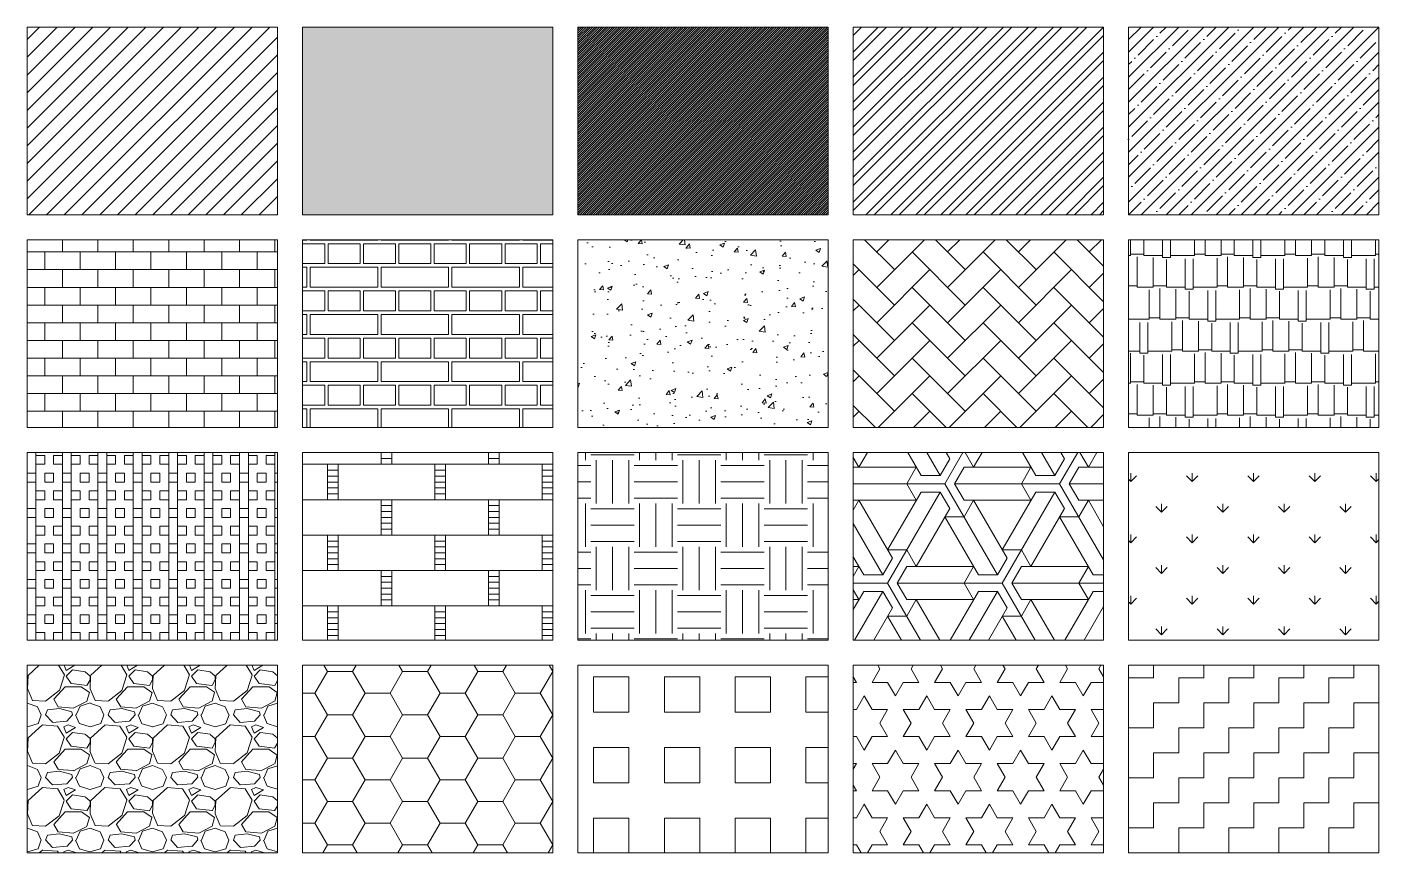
# Model space of a CAD drawing. Header units: millimetres. Extents: x 0 to 108, y -34 to 100.
# Drawn here: x 0 to 108, y 34 to 100 of the extents above; entities that cross this region are included whole.
import ezdxf

# ---------------------------------------------------------------- set-up
doc = ezdxf.new("R2010")
doc.units = ezdxf.units.MM
doc.layers.get('0').update_dxf_attribs({"linetype": 'CONTINUOUS', "lineweight": 0})

msp = doc.modelspace()

# ---------------------------------------------------------------- hatches: boundary and pattern name
at = {"linetype": 'Continuous', "lineweight": 0}
h = msp.add_hatch(dxfattribs=at)
h.set_pattern_fill('USER_DEF', color=3, style=0, pattern_type=0)
h.set_pattern_definition([(45, (0, 0), (-0.707107, 0.707107), [])])
h.paths.add_polyline_path([(0, 100), (0, 85), (20, 85), (20, 100)], flags=0)
msp.add_hatch(color=3, dxfattribs=at).paths.add_polyline_path([(22, 100), (22, 85), (42, 85), (42, 100)], flags=0)
h = msp.add_hatch(dxfattribs=at)
h.set_pattern_fill('SOLID', color=3, style=0, pattern_type=0)
h.set_pattern_definition([(45, (0, 0), (-0.088388, 0.088388), [])])
h.paths.add_polyline_path([(44, 100), (44, 85), (64, 85), (64, 100)], flags=0)
h = msp.add_hatch(dxfattribs=at)
h.set_pattern_fill('ANSI32', color=3, scale=3.771236, style=0, pattern_type=0)
h.set_pattern_definition([(45, (0, 0), (-1, 1), []), (45, (0.6667, 0), (-1, 1), [])])
h.paths.add_polyline_path([(66, 100), (66, 85), (86, 85), (86, 100)], flags=0)
h = msp.add_hatch(dxfattribs=at)
h.set_pattern_fill('ANSI35', color=3, scale=5.656854, style=0, pattern_type=0)
h.set_pattern_definition([(45, (0, 0), (-1, 1), []), (45, (1, 0), (-1, 1), [1.767767, -0.353553, 0, -0.353553])])
h.paths.add_polyline_path([(88, 100), (88, 85), (108, 85), (108, 100)], flags=0)
h = msp.add_hatch(dxfattribs=at)
h.set_pattern_fill('AR-B816', color=3, scale=0.176777, style=0, pattern_type=0)
h.set_pattern_definition([(0, (0, 0), (0, 1.414214), []), (90, (0, 0), (-1.414214, 1.414214), [1.414214, -1.414214])])
h.paths.add_polyline_path([(0, 83), (0, 68), (20, 68), (20, 83)], flags=0)
h = msp.add_hatch(dxfattribs=at)
h.set_pattern_fill('AR-BRELM', color=3, scale=0.707107, style=0, pattern_type=0)
h.set_pattern_definition([(0, (0, 0), (0, 3.77171), [5.39169, -0.26516]), (0, (0, 1.591), (0, 3.77171), [5.39169, -0.26516]), (0, (1.4142, 1.886), (0, 3.77171), [2.56326, -0.26516]), (0, (1.4142, 3.477), (0, 3.77171), [2.56326, -0.26516]), (90, (0, 0), (-5.65685, 0), [1.591, -2.18072]), (90, (-0.265, 0), (-5.65685, 0), [1.591, -2.18072]), (90, (1.4142, 1.8859), (-2.82843, 0), [1.59099, -2.18072]), (90, (1.149, 1.8859), (-2.82843, 0), [1.59099, -2.18072])])
h.paths.add_polyline_path([(22, 83), (22, 68), (42, 68), (42, 83)], flags=0)
h = msp.add_hatch(dxfattribs=at)
h.set_pattern_fill('AR-CONC', color=3, scale=0.534156, style=0, pattern_type=0)
h.set_pattern_definition([(50, (0, 0), (3.83129, -0.33519), [0.40062, -4.40679]), (355, (0, 0), (-0.74115, 4.01788), [0.32049, -3.52543]), (100.4514, (0.3193, -0.028), (3.09014, 3.68268), [0.34047, -3.74519]), (46.184, (0, 1.0683), (5.70073, -0.88413), [0.60093, -6.61018]), (96.6356, (0.475, 0.9946), (4.99256, 5.2033), [0.5107, -5.6178]), (351.184, (0, 1.0683), (4.99255, 5.2033), [0.48074, -5.28814]), (21, (0.534, 0.8012), (3.18841, -2.15061), [0.40062, -4.40679]), (326, (0.534, 0.8012), (1.29968, 3.87343), [0.3205, -3.52543]), (71.4514, (0.8, 0.622), (4.4881, 1.72281), [0.34047, -3.74519]), (37.5, (0, 0), (0.064953, 1.778172), [0, -3.482695, 0, -3.578843, 0, -3.53878]), (7.5, (0, 0), (1.4052, 2.106773), [0, -2.040475, 0, -3.402572, 0, -1.348743]), (-32.5, (-1.1912, 0), (2.851443, -0.120478), [0, -1.33539, 0, -4.166415, 0, -5.52851]), (-42.5, (-1.7253, 0), (3.11512, 0.534717), [0, -1.736006, 0, -2.76693, 0, -3.926045])])
h.paths.add_polyline_path([(44, 83), (44, 68), (64, 68), (64, 83)], flags=0)
h = msp.add_hatch(dxfattribs=at)
h.set_pattern_fill('AR-HBONE', color=3, scale=0.5, style=0, pattern_type=0)
h.set_pattern_definition([(45, (0, 0), (0, 2.828427), [6, -2]), (135, (1.4142, 1.4142), (0, 2.828427), [6, -2])])
h.paths.add_polyline_path([(66, 83), (66, 68), (86, 68), (86, 83)], flags=0)
h = msp.add_hatch(dxfattribs=at)
h.set_pattern_fill('AR-RSHKE', color=3, scale=0.212899, style=0, pattern_type=0)
h.set_pattern_definition([(0, (0, 0), (5.42891, 2.55478), [1.27739, -1.064493, 1.49029, -0.638696, 1.916087, -0.851594]), (0, (1.2774, 0.1064), (5.42891, 2.55478), [1.06449, -4.04507, 0.851594, -1.27739]), (0, (3.8322, -0.1597), (5.42891, 2.55478), [0.6387, -6.59985]), (90, (0, 0), (-1.809637, 2.554782), [2.44833, -7.7708]), (90, (1.2774, 0), (-1.809637, 2.554782), [2.39511, -7.82402]), (90, (2.3419, 0), (-1.809637, 2.554782), [2.23543, -7.9837]), (90, (3.8322, -0.1597), (-1.809637, 2.554782), [2.44833, -7.7708]), (90, (4.4709, -0.1597), (-1.809637, 2.554782), [2.44833, -7.7708]), (90, (6.387, 0), (-1.809637, 2.554782), [2.34188, -7.87725])])
h.paths.add_polyline_path([(88, 83), (88, 68), (108, 68), (108, 83)], flags=0)
h = msp.add_hatch(dxfattribs=at)
h.set_pattern_fill('BOX', color=3, scale=2.828427, style=0, pattern_type=0)
h.set_pattern_definition([(90, (0, 0), (-2.82843, 0), []), (90, (0.707, 0), (-2.82843, 0), []), (0, (0, 0), (0, 2.82843), [-0.707107, 0.707107]), (0, (0, 0.707), (0, 2.82843), [-0.707107, 0.707107]), (0, (0, 1.4142), (0, 2.82843), [0.707107, -0.707107]), (0, (0, 2.1213), (0, 2.82843), [0.707107, -0.707107]), (90, (1.4142, 0), (-2.82843, 0), [0.707107, -0.707107]), (90, (2.1213, 0), (-2.82843, 0), [0.707107, -0.707107])])
h.paths.add_polyline_path([(0, 66), (0, 51), (20, 51), (20, 66)], flags=0)
h = msp.add_hatch(dxfattribs=at)
h.set_pattern_fill('BRSTONE', color=3, scale=8.570991, style=0, pattern_type=0)
h.set_pattern_definition([(0, (0, 0), (0, 2.82843), []), (90, (7.714, 0), (-4.2855, 2.82843), [2.82843, -2.82843]), (90, (6.857, 0), (-4.2855, 2.82843), [2.82843, -2.82843]), (0, (7.714, 0.4714), (4.2855, 2.82843), [-7.7139, 0.8571]), (0, (7.714, 0.9428), (4.2855, 2.82843), [-7.7139, 0.8571]), (0, (7.714, 1.4142), (4.2855, 2.82843), [-7.7139, 0.8571]), (0, (7.714, 1.8856), (4.2855, 2.82843), [-7.7139, 0.8571]), (0, (7.714, 2.357), (4.2855, 2.82843), [-7.7139, 0.8571])])
h.paths.add_polyline_path([(22, 66), (22, 51), (42, 51), (42, 66)], flags=0)
h = msp.add_hatch(dxfattribs=at)
h.set_pattern_fill('EARTH', color=3, scale=13.856406, style=0, pattern_type=0)
h.set_pattern_definition([(0, (0, 0), (3.4641, 3.4641), [3.4641, -3.4641]), (0, (0, 1.299), (3.4641, 3.4641), [3.4641, -3.4641]), (0, (0, 2.598), (3.4641, 3.4641), [3.4641, -3.4641]), (90, (0.433, 3.031), (-3.4641, 3.4641), [3.4641, -3.4641]), (90, (1.732, 3.031), (-3.4641, 3.4641), [3.4641, -3.4641]), (90, (3.031, 3.031), (-3.4641, 3.4641), [3.4641, -3.4641])])
h.paths.add_polyline_path([(44, 66), (44, 51), (64, 51), (64, 66)], flags=0)
h = msp.add_hatch(dxfattribs=at)
h.set_pattern_fill('ESCHER', color=3, scale=7.637626, style=0, pattern_type=0)
h.set_pattern_definition([(60, (0, 0), (-9.16515, -0), [8.4014, -0.76376]), (180, (0, 0), (4.5826, -7.93725), [8.4014, -0.76376]), (300, (0, 0), (9.16515, -0), [8.4014, -0.76376]), (60, (0.764, 0), (-9.16515, -0), [1.5275, -7.6376]), (300, (0.764, 0), (9.16515, -0), [1.5275, -7.6376]), (60, (-0.382, 0.6614), (-9.16515, -0), [1.5275, -7.6376]), (180, (-0.382, 0.6614), (4.5826, -7.93725), [1.5275, -7.6376]), (300, (-0.382, -0.6614), (9.16515, -0), [1.5275, -7.6376]), (180, (-0.382, -0.6614), (4.5826, -7.93725), [1.5275, -7.6376]), (60, (-3.055, 0), (-9.16515, -0), [1.5275, -7.6376]), (300, (-3.055, 0), (9.16515, -0), [1.5275, -7.6376]), (60, (1.5275, -2.646), (-9.16515, -0), [1.5275, -7.6376]), (180, (1.5275, -2.646), (4.5826, -7.93725), [1.5275, -7.6376]), (300, (1.5275, 2.646), (9.16515, -0), [1.5275, -7.6376]), (180, (1.5275, 2.646), (4.5826, -7.93725), [1.5275, -7.6376]), (0, (1.5275, 1.323), (-4.5826, 7.93725), [5.34634, -3.8188]), (0, (1.5275, -1.323), (-4.5826, 7.93725), [5.34634, -3.8188]), (120, (0.382, 1.984), (-9.16515, 0), [5.34634, -3.8188]), (120, (-1.9094, 0.6614), (-9.16515, 0), [5.34634, -3.8188]), (240, (-1.9094, -0.6614), (4.5826, -7.93725), [5.34634, -3.8188]), (240, (0.382, -1.984), (4.5826, -7.93725), [5.34634, -3.8188])])
h.paths.add_polyline_path([(66, 66), (66, 51), (86, 51), (86, 66)], flags=0)
h = msp.add_hatch(dxfattribs=at)
h.set_pattern_fill('GRASS', color=3, scale=3.464102, style=0, pattern_type=0)
h.set_pattern_definition([(90, (0, 0), (-2.44949, 2.44949), [0.64952, -4.24946]), (45, (0, 0), (-2.44949, 2.44949), [0.64952, -2.81458]), (135, (0, 0), (-2.44949, -2.44949), [0.64952, -2.81458])])
h.paths.add_polyline_path([(88, 66), (88, 51), (108, 51), (108, 66)], flags=0)
h = msp.add_hatch(dxfattribs=at)
h.set_pattern_fill('GRAVEL', color=3, scale=5, style=0, pattern_type=0)
h.set_pattern_definition([(228.0128, (3.6, 5), (-39.999991, -45.000007), [0.67268, -66.59544]), (184.9697, (3.15, 4.5), (60.000005, 4.999957), [1.15434, -114.27962]), (132.5104, (2, 4.4), (49.999954, -55.000043), [0.81394, -80.58016]), (267.2737, (0.05, 3.15), (4.99998, 100.000001), [1.05119, -104.06779]), (292.8337, (0, 2.1), (-25.00005, 59.999982), [1.03077, -102.04686]), (357.2737, (0.4, 1.15), (-100.000001, 4.99998), [1.05119, -104.06779]), (37.6942, (1.45, 1.1), (-65.000037, -49.999952), [1.39014, -137.62425]), (72.2553, (2.55, 1.95), (35.000054, 109.999981), [1.31244, -129.9316]), (121.4296, (2.95, 3.2), (-40.000041, 64.999975), [1.05475, -104.42037]), (175.2364, (2.4, 4.1), (55.000005, -4.999958), [1.20416, -59.00382]), (222.3974, (1.2, 4.2), (-60.000037, -54.99996), [1.55724, -154.16688]), (138.8141, (5, 3.1), (-35.000015, 29.999987), [0.5315, -52.61922]), (171.4692, (4.6, 3.45), (64.999991, -10.00004), [1.01119, -100.10756]), (225, (3.6, 3.6), (-0, -5), [0.7071, -6.36396]), (203.1986, (3.25, 4.2), (24.999999, 10.000007), [0.3808, -37.69808]), (291.8014, (2.9, 4.05), (-5, 15.000001), [0.5385, -26.3873]), (30.9638, (3.1, 3.55), (14.99999, 10.000012), [0.87465, -28.2801]), (161.565, (3.85, 4), (10, -4.99999), [0.63245, -15.17893]), (16.3895, (0, 4.05), (50.000011, 14.999964), [0.886, -87.71422]), (70.3462, (0.85, 4.3), (-19.999976, -55.000011), [0.7433, -73.58704]), (293.1986, (3.85, 5), (-10.000007, 24.999999), [0.76158, -37.3173]), (343.6105, (4.15, 4.3), (-50.000011, 14.999964), [0.886, -87.71422]), (339.444, (0, 0.95), (-25.000009, 9.99998), [0.8544, -41.86562]), (294.7751, (0.8, 0.65), (-24.999961, 55.000017), [0.7159, -70.87322]), (66.8014, (3.9, 0), (10.000007, 24.999999), [0.76158, -37.3173]), (17.354, (4.2, 0.7), (-65.00001, -19.999973), [0.83815, -82.97712]), (69.444, (1.45, 0), (-9.99998, -25.000009), [0.4272, -42.29282]), (101.31, (3.6, 0), (-4.999988, 20.000004), [0.25495, -25.24014]), (165.9638, (3.55, 0.25), (15.000003, -4.99999), [1.03077, -19.58475]), (186.009, (2.55, 0.5), (49.999999, 4.999997), [0.95525, -94.56961]), (303.69, (3.1, 3.1), (-5.000007, 9.999998), [0.7211, -17.30664]), (353.1572, (3.5, 2.5), (84.999997, -10.00004), [1.25897, -124.63782]), (60.9454, (4.75, 2.35), (-20, -35.000002), [0.51478, -50.96337]), (90, (5, 2.8), (-5, 5), [0.3, -4.7]), (120.2564, (2.45, 0.65), (19.999974, -35.000012), [0.69462, -68.7676]), (48.0128, (2.1, 1.25), (39.999991, 45.000007), [1.34536, -65.92276]), (0, (3, 2.25), (5, 5), [1.3, -3.7]), (325.3048, (4.3, 2.25), (-49.999971, 35.000043), [0.79057, -78.26637]), (254.0546, (4.95, 1.8), (-4.999999, -20.000001), [0.728, -35.67254]), (207.646, (4.75, 1.1), (-94.999979, -50.000039), [1.18532, -117.34737]), (175.4261, (3.7, 0.55), (-65.000003, 4.999974), [1.254, -124.14537])])
h.paths.add_polyline_path([(0, 49), (0, 34), (20, 34), (20, 49)], flags=0)
h = msp.add_hatch(dxfattribs=at)
h.set_pattern_fill('HONEY', color=3, scale=16, style=0, pattern_type=0)
h.set_pattern_definition([(0, (0, 0), (3, 1.73205), [2, -4]), (120, (0, 0), (-3, 1.73205), [2, -4]), (60, (0, 0), (0, 3.4641), [-4, 2])])
h.paths.add_polyline_path([(22, 49), (22, 34), (42, 34), (42, 49)], flags=0)
h = msp.add_hatch(dxfattribs=at)
h.set_pattern_fill('SQUARE', color=3, scale=22.627417, style=0, pattern_type=0)
h.set_pattern_definition([(0, (0, 0), (0, 2.82843), [2.82843, -2.82843]), (90, (0, 0), (-2.82843, 0), [2.82843, -2.82843])])
h.paths.add_polyline_path([(44, 49), (44, 34), (64, 34), (64, 49)], flags=0)
h = msp.add_hatch(dxfattribs=at)
h.set_pattern_fill('STARS', color=3, scale=10, style=0, pattern_type=0)
h.set_pattern_definition([(0, (0, 0), (0, 2.165064), [1.25, -1.25]), (60, (0, 0), (-1.875, 1.08253), [1.25, -1.25]), (120, (0.625, 1.0825), (-1.875, -1.08253), [1.25, -1.25])])
h.paths.add_polyline_path([(66, 49), (66, 34), (86, 34), (86, 49)], flags=0)
h = msp.add_hatch(dxfattribs=at)
h.set_pattern_fill('ZIGZAG', color=3, scale=16, style=0, pattern_type=0)
h.set_pattern_definition([(0, (0, 0), (2, 2), [2, -2]), (90, (2, 0), (-2, 2), [2, -2])])
h.paths.add_polyline_path([(88, 49), (88, 34), (108, 34), (108, 49)], flags=0)

# ---------------------------------------------------------------- linework, layer by layer
at = {"color": 1, "linetype": 'Continuous', "lineweight": 0}
for points in [[(0, 85), (20, 85), (20, 100), (0, 100)], [(22, 85), (42, 85), (42, 100), (22, 100)], [(44, 85), (64, 85), (64, 100), (44, 100)], [(66, 85), (86, 85), (86, 100), (66, 100)], [(88, 85), (108, 85), (108, 100), (88, 100)], [(0, 68), (20, 68), (20, 83), (0, 83)], [(22, 68), (42, 68), (42, 83), (22, 83)], [(44, 68), (64, 68), (64, 83), (44, 83)], [(66, 68), (86, 68), (86, 83), (66, 83)], [(88, 68), (108, 68), (108, 83), (88, 83)], [(0, 51), (20, 51), (20, 66), (0, 66)], [(22, 51), (42, 51), (42, 66), (22, 66)], [(44, 51), (64, 51), (64, 66), (44, 66)], [(66, 51), (86, 51), (86, 66), (66, 66)], [(88, 51), (108, 51), (108, 66), (88, 66)], [(0, 34), (20, 34), (20, 49), (0, 49)], [(22, 34), (42, 34), (42, 49), (22, 49)], [(44, 34), (64, 34), (64, 49), (44, 49)], [(66, 34), (86, 34), (86, 49), (66, 49)], [(88, 34), (108, 34), (108, 49), (88, 49)]]:
    msp.add_lwpolyline(points, close=True, dxfattribs=at)

doc.saveas('drawing.dxf')
